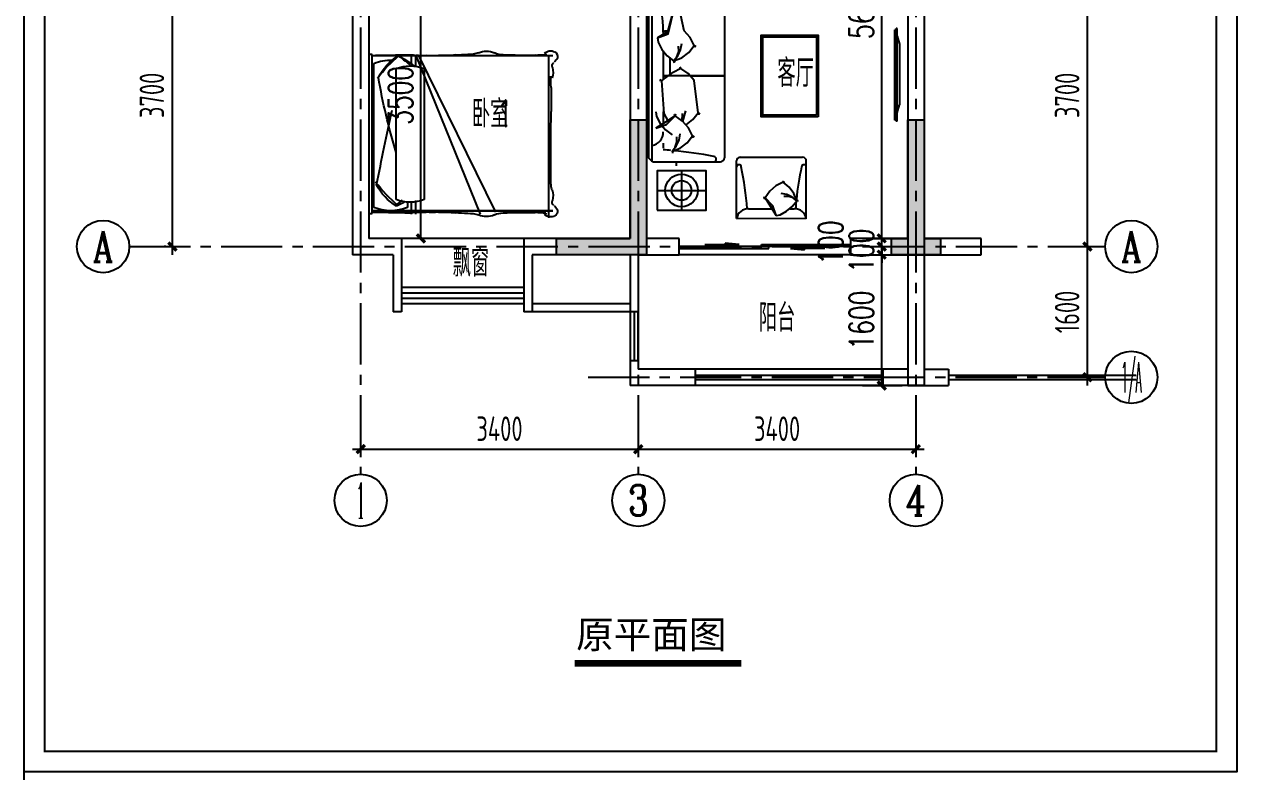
# Model space of a CAD drawing. Header units: millimetres. Extents: x -133666 to 880576, y -269375 to 86941.
# Drawn here: x 22354 to 37204, y 27010 to 36157 of the extents above; entities that cross this region are included whole.
import ezdxf
from ezdxf.enums import TextEntityAlignment as Align

# ---------------------------------------------------------------- set-up
doc = ezdxf.new("R2010")
doc.units = ezdxf.units.MM
doc.header["$LTSCALE"] = 1000
for name, pattern in [('CENTER', [50.8, 31.75, -6.35, 6.35, -6.35]), ('CENTER2', [1.125, 0.75, -0.125, 0.125, -0.125]), ('DASH', [0.35, 0.25, -0.1])]:
    doc.linetypes.add(name, pattern=pattern)
doc.layers.get('0').update_dxf_attribs({"linetype": 'CONTINUOUS'})
doc.layers.get('Defpoints').update_dxf_attribs({"color": 6, "linetype": 'CONTINUOUS'})
for name, color, linetype in [('6#轴网(1-4)20181120$0$11 12 17 18 19 20 21 22-ZW$0$AXIS_轴号_A', 8, 'CONTINUOUS'), ('6#轴网(1-4)20181120$0$11 12 17 18 19 20 21 22-ZW$0$AXIS_轴文_A', 8, 'CONTINUOUS'), ('6#轴网(1-4)20181120$0$AXIS_TEXT', 8, 'CONTINUOUS'), ('A-FUR', 8, 'CONTINUOUS'), ('A-看线', 105, 'CONTINUOUS'), ('A-第三道尺寸线', 105, 'CONTINUOUS'), ('AE-FLOR', 151, 'CONTINUOUS'), ('AXIS', 253, 'CENTER'), ('BORDER', 7, 'CONTINUOUS'), ('DIM', 3, 'CONTINUOUS'), ('PUB_HATCH', 8, 'CONTINUOUS'), ('PUB_TEXT', 7, 'CONTINUOUS'), ('WALL', 2, 'CONTINUOUS'), ('WINDOW', 4, 'CONTINUOUS'), ('ZZ001-PC 轮廓', 30, 'CONTINUOUS'), ('剪力墙', 6, 'CONTINUOUS'), ('栏杆', 142, 'CONTINUOUS')]:
    doc.layers.add(name, color=color, linetype=linetype)
doc.styles.add('6#轴网(1-4)20181120$0$11 12 17 18 19 20 21 22-ZW$0$_TCH_AXIS', font='COMPLEX', dxfattribs={"bigfont": 'GBCBIG'})
doc.styles.add('6#轴网(1-4)20181120$0$COMPLEX', font='COMPLEX')
doc.styles.add('_TCH_DIM_T3', font='SIMPLEX.shx', dxfattribs={"width": 0.705882, "bigfont": 'GBCBIG.shx'})
doc.styles.get("Standard").update_dxf_attribs({"font": 'tssdeng.shx', "bigfont": 'tssdchn.shx'})
doc.styles.add('ZZ', font='tssdeng.shx', dxfattribs={"width": 0.7, "bigfont": 'tssdchn.shx'})
doc.styles.add('黑体', font='simhei.ttf')
doc.dimstyles.new('_TCH_ARCH&&100', dxfattribs={"dimtxt": 297.5, "dimasz": 100, "dimexe": 250, "dimexo": 300, "dimgap": 100, "dimtad": 1, "dimdec": 0, "dimzin": 0, "dimdsep": 46, "dimtxsty": '_TCH_DIM_T3', "dimblk": 'ARCHTICK', "dimcen": 0.09, "dimclrt": 7, "dimazin": 2, "dimtfac": 1, "dimtdec": 0, "dimtix": 1, "dimtmove": 2, "dimatfit": 3, "dimfxl": 0, "dimtolj": 1, "dimtzin": 0, "dimarcsym": 0})
doc.dimstyles.new('TSSD_100_100', dxfattribs={"dimtxt": 300, "dimasz": 100, "dimexe": 100, "dimexo": 250, "dimgap": 100, "dimtad": 1, "dimdec": 0, "dimzin": 0, "dimdsep": 46, "dimtxsty": 'ZZ', "dimblk": 'ARCHTICK', "dimcen": 0, "dimdle": 100, "dimclrd": 256, "dimclrt": 7, "dimadec": 0, "dimazin": 0, "dimtfac": 1, "dimtdec": 0, "dimtix": 1, "dimtmove": 2, "dimatfit": 3, "dimfxl": 0, "dimtolj": 1, "dimtzin": 0, "dimarcsym": 0})

# ---------------------------------------------------------------- blocks, each defined once
blk = doc.blocks.new('A$C40FB7DD8')
at = {"layer": 'A-FUR'}
for p, q in [((41, 2879), (0, 2829)), ((0, 2829), (0, 830)), ((41, 2879), (41, 780)), ((878, 2880), (48, 2880)), ((878, 2880), (48, 2880)), ((928, 2830), (928, 830)), ((928, 2830), (928, 830)), ((178, 2380), (178, 2340)), ((178, 2380), (178, 2340)), ((178, 2136), (178, 1789)), ((178, 2136), (178, 1789)), ((258, 2053), (258, 1846)), ((258, 2053), (258, 1846)), ((928, 1830), (178, 1830)), ((178, 1830), (235, 1830)), ((928, 1830), (178, 1830)), ((178, 1830), (235, 1830)), ((508, 1830), (928, 1830)), ((508, 1830), (928, 1830)), ((178, 1397), (178, 1247)), ((178, 1397), (178, 1247)), ((178, 1006), (178, 945)), ((178, 1006), (178, 945)), ((48, 780), (0, 830)), ((48, 780), (878, 780)), ((48, 780), (878, 780)), ((1076, 88), (1076, 790)), ((1121, 835), (1886, 835)), ((1931, 88), (1931, 790)), ((403, 670), (403, 190)), ((403, 670), (403, 190)), ((103, 430), (703, 430)), ((1224, 205), (1511, 205)), ((1728, 205), (1782, 205)), ((1931, 88), (1077, 82))]:
    blk.add_line(p, q, dxfattribs=at)
for points in [[(109, 2296), (240, 2344), (347, 2798), (229, 2372), (109, 2296)], [(109, 2296), (240, 2344), (347, 2798), (229, 2372), (109, 2296)], [(347, 2798), (336, 2818)], [(347, 2798), (336, 2818)], [(347, 2798), (352, 2821)], [(347, 2798), (352, 2821)], [(559, 2203), (508, 2301), (436, 2384), (347, 2798)], [(559, 2203), (508, 2301), (436, 2384), (347, 2798)], [(109, 2296), (117, 2242), (163, 2154), (227, 2077), (306, 2015)], [(109, 2296), (117, 2242), (163, 2154), (227, 2077), (306, 2015)], [(306, 2015), (358, 2077), (392, 2150), (406, 2229)], [(306, 2015), (358, 2077), (392, 2150), (406, 2229)], [(306, 2015), (406, 2054), (493, 2118), (559, 2203), (577, 2190)], [(306, 2015), (406, 2054), (493, 2118), (559, 2203), (577, 2190)], [(306, 2015), (347, 2066), (368, 2128), (367, 2193)], [(306, 2015), (347, 2066), (368, 2128), (367, 2193)], [(559, 2203), (565, 2181)], [(559, 2203), (565, 2181)], [(306, 2015), (312, 1992)], [(306, 2015), (325, 2002)], [(306, 2015), (312, 1992)], [(306, 2015), (325, 2002)], [(394, 1923), (384, 1943)], [(394, 1923), (384, 1943)], [(157, 1772), (141, 1789)], [(157, 1772), (141, 1789)], [(606, 1379), (556, 1776), (483, 1859), (394, 1923)], [(606, 1379), (556, 1776), (483, 1859), (394, 1923)], [(157, 1772), (134, 1775)], [(157, 1772), (134, 1775)], [(157, 1772), (186, 1370), (234, 1283)], [(157, 1772), (186, 1370), (234, 1283)], [(88, 1390), (96, 1336), (143, 1248), (207, 1171), (286, 1109)], [(88, 1390), (96, 1336), (143, 1248), (207, 1171), (286, 1109)], [(88, 1190), (220, 1238), (326, 1342), (208, 1266), (88, 1190)], [(88, 1190), (220, 1238), (326, 1342), (208, 1266), (88, 1190)], [(326, 1342), (315, 1362)], [(326, 1342), (315, 1362)], [(326, 1342), (332, 1365)], [(326, 1342), (332, 1365)], [(538, 1097), (488, 1195), (416, 1278), (326, 1342)], [(538, 1097), (488, 1195), (416, 1278), (326, 1342)], [(411, 1282), (415, 1369)], [(411, 1282), (415, 1369)], [(419, 1275), (454, 1405)], [(419, 1275), (454, 1405)], [(459, 1232), (543, 1296), (606, 1379)], [(459, 1232), (543, 1296), (606, 1379)], [(606, 1379), (625, 1365)], [(606, 1379), (612, 1356)], [(606, 1379), (625, 1365)], [(606, 1379), (612, 1356)], [(286, 909), (338, 971), (372, 1044), (386, 1123)], [(286, 909), (338, 971), (372, 1044), (386, 1123)], [(286, 909), (386, 948), (472, 1012), (538, 1097), (557, 1084)], [(286, 909), (386, 948), (472, 1012), (538, 1097), (557, 1084)], [(286, 909), (326, 960), (347, 1022), (347, 1087)], [(286, 909), (326, 960), (347, 1022), (347, 1087)], [(538, 1097), (545, 1075)], [(538, 1097), (545, 1075)], [(286, 909), (292, 886)], [(286, 909), (305, 896)], [(286, 909), (292, 886)], [(286, 909), (305, 896)], [(336, 780), (336, 730)], [(1646, 529), (1557, 484), (1483, 419), (1426, 338)], [(1815, 302), (1780, 392), (1722, 470), (1646, 529), (1657, 546)], [(1646, 529), (1666, 535)], [(1426, 338), (1405, 343)], [(1426, 338), (1407, 328)], [(1562, 124), (1519, 243), (1426, 338), (1494, 232), (1562, 124)], [(1562, 124), (1611, 131), (1690, 174), (1759, 231), (1815, 302)], [(1815, 302), (1759, 349), (1694, 379), (1623, 392)], [(1815, 302), (1769, 339), (1713, 357), (1655, 357)], [(1815, 302), (1827, 319)], [(1815, 302), (1836, 308)]]:
    blk.add_lwpolyline(points, dxfattribs=at)
for points in [[(2077, 1330), (1377, 1330), (1377, 2330), (2077, 2330)], [(2057, 1350), (1397, 1350), (1397, 2310), (2057, 2310)], [(103, 190), (703, 190), (703, 670), (103, 670)], [(103, 190), (703, 190), (703, 670), (103, 670)]]:
    blk.add_lwpolyline(points, close=True, dxfattribs=at)
for radius in [200, 200, 120, 120]:
    blk.add_circle((403, 430), radius, dxfattribs=at)
for centre, radius, start, end in [((-691, 2409), 870, 357.129, 32.6893), ((-691, 2409), 870, 357.129, 32.6893), ((796, 2848), 32, 272.8767, 87.1233), ((796, 2848), 32, 272.8767, 87.1233), ((878, 2830), 50, 0, 90), ((878, 2830), 50, 0, 90), ((-80, 7199), 4469, 276.2284, 281.3225), ((-80, 7199), 4469, 276.2284, 281.3225), ((18, 4838), 2463, 273.7377, 275.4374), ((18, 4838), 2463, 273.7377, 275.4374), ((893, 879), 1157, 115.5423, 129.5101), ((893, 879), 1157, 115.5423, 129.5101), ((21, 1138), 158, 277.538, 2.7136), ((21, 1138), 158, 277.538, 2.7136), ((-20, -2497), 3429, 85.0947, 86.691), ((-20, -2497), 3429, 85.0947, 86.691), ((-55, -3292), 4223, 78.3483, 85.1217), ((-55, -3292), 4223, 78.3483, 85.1217), ((796, 812), 32, 272.8767, 87.1233), ((796, 812), 32, 272.8767, 87.1233), ((878, 830), 50, 270, 0), ((878, 830), 50, 270, 0), ((1121, 790), 45, 90, 180), ((1121, 790), 45, 90, 180), ((1105, 716), 28.8, 2.8767, 177.1233), ((1105, 716), 28.8, 2.8767, 177.1233), ((1902, 716), 28.8, 2.8767, 177.1233), ((1886, 790), 45, 0, 90), ((-2199, -9), 3411, 3.5908, 12.301), ((-2199, -9), 3411, 3.5908, 12.301), ((4881, 27), 3086, 167.0601, 174.5777), ((1218, 63), 142, 87.2864, 172.462), ((1789, 63), 142, 7.538, 92.7136), ((4881, 27), 3086, 175.0947, 176.691)]:
    blk.add_arc(centre, radius, start, end, dxfattribs=at)
blk = doc.blocks.new('床-次')
for p, q in [((-40, -1196, 0), (-40, 750)), ((-40, 750), (0, 750)), ((0, 750), (0, -1196, 0)), ((-40, 738), (-2254, 738, 0)), ((-40, 738), (-2254, 738, 0)), ((-2200, 738, 0), (-2200, -1247, 0)), ((-608, 738), (-1552, -1178, 0)), ((-575, 738), (-1364, -1204, 0)), ((-571, 738), (-571, 606)), ((-520, 738), (-520, 615)), ((-63, -1122, 0), (-63, 641)), ((-678, 577), (-678, -1024, 0)), ((-336, -1024, 0), (-336, 577)), ((-571, -1037, 0), (-571, -1204, 0)), ((-40, -1158, 0), (-2254, -1158, 0)), ((-40, -1161, 0), (-2254, -1161, 0)), ((-520, -1046, 0), (-520, -1204, 0)), ((-473, -1057, 0), (-473, -1122, 0)), ((0, -1196, 0), (-40, -1196, 0)), ((0, -1196, 0), (0, -1196, 0))]:
    blk.add_line(p, q)
for centre, radius, start, end in [((-2251, 726, 0), 61.8, 114.6552, 197.0582), ((-2225, 689, 0), 106, 45.7841, 118.7213), ((-2151, 749, 0), 16, 93.3957, 183.4418), ((-2166, -467, 0), 1215, 83.9678, 90.0408), ((-1899, 5580, 0), 4841, 268.3597, 272.9952), ((-1636, 955), 209, 267.1562, 297.4576), ((-1447, 581), 210, 87.9632, 116.1276), ((-1431, 599), 192, 63.047, 92.6492), ((-1226, 1105), 355, 250.6064, 272.328), ((-1221, -1525), 2276, 85.9688, 89.7495), ((-909, 2045), 1309, 263.3302, 272.3581), ((-481, 164), 584, 86.0367, 99.5331), ((532, -530), 1549, 124.5749, 131.8881), ((-775, -20652), 21401, 88.4924, 89.1043), ((-2183, 764, 0), 138, 203.7061, 231.956), ((-2298, 610, 0), 53.6, 340.2311, 55.8644), ((-778, -774), 1513, 87.0776, 92.9224), ((-656, 1541), 806, 266.782, 275.5915), ((-507, 162), 449, 67.6212, 112.3788), ((-58, 47), 749, 113.8347, 131.4622), ((-1547, -637), 1811, 37.3131, 49.4206), ((-690, 186), 638, 26.4088, 59.0003), ((-268, 143), 539, 67.6212, 92.1024), ((-160, -2198), 2940, 87.6616, 91.0116), ((-2020, 531, 0), 236, 164.9987, 197.1808), ((-2203, 452, 0), 43.4, 129.0734, 167.946), ((-3162, 430, 0), 934, 354.9526, 3.4165), ((-7155, 1654, 0), 7136, 342.8602, 350.4427), ((5543, 272, 0), 7776, 179.4426, 181.0757), ((-1420, 79, 0), 813, 176.6723, 181.7242), ((-34508, -459, 0), 32279, 359.3428, 0.9116), ((-27131, -6036, 0), 27529, 10.8714, 12.8171), ((-2529, -808, 0), 300, 341.3052, 356.0421), ((-1524, 287, 0), 1811, 309.9646, 322.6869), ((-667, -560, 0), 638, 300.9997, 333.5912), ((-2298, -1053, 0), 53.6, 304.1356, 19.7689), ((-2020, -974, 0), 236, 162.8192, 195.0013), ((-507, -609, 0), 449, 247.6212, 292.3788), ((555, 180, 0), 1549, 231.6372, 235.4251), ((-2251, -1169, 0), 61.8, 162.9418, 245.3448), ((-2183, -1207, 0), 138, 128.044, 156.2939), ((-2166, 24, 0), 1215, 269.9592, 276.0322), ((-1899, -6023, 0), 4841, 87.0048, 91.6403), ((-1221, 1082, 0), 2276, 270.2505, 274.0312), ((-909, -2488, 0), 1309, 87.6419, 96.6698), ((-778, 331, 0), 1513, 267.0776, 272.9224), ((-656, -1984, 0), 806, 84.4085, 93.218), ((-481, -607, 0), 584, 260.4669, 273.9633), ((-268, -623, 0), 539, 247.6212, 292.3788), ((-775, 20209, 0), 21401, 270.8957, 271.5076), ((-35, -421, 0), 749, 237.4638, 246.1653), ((-160, 1755, 0), 2940, 268.9884, 272.3384), ((-2225, -1132, 0), 106, 241.2787, 314.2159), ((-2151, -1192, 0), 16, 176.5582, 266.6043), ((-1636, -1398, 0), 209, 62.5424, 92.8438), ((-1447, -1024, 0), 210, 243.8724, 272.0368), ((-1431, -1042, 0), 192, 267.3508, 296.953), ((-1226, -1548, 0), 355, 87.672, 109.3936)]:
    blk.add_arc(centre, radius, start, end)
blk = doc.blocks.new('32Y54')
at = {"linetype": 'DASH', "ltscale": 20}
for p, q in [((-6927, 151563), (-6927, 152666)), ((-6911, 152666), (-6927, 152666)), ((-6911, 151548), (-6911, 152683)), ((-6911, 151548), (-6911, 152683)), ((-6896, 152683), (-6911, 152683)), ((-6896, 151548), (-6896, 152683)), ((-6896, 152590), (-6869, 152491)), ((-6869, 152491), (-6869, 151747)), ((-6896, 151649), (-6869, 151747)), ((-6896, 151548), (-6911, 151548))]:
    blk.add_line(p, q, dxfattribs=at)
at = {"linetype": 'ByBlock', "ltscale": 20}
blk.add_line((-6911, 151563), (-6927, 151563), dxfattribs=at)
blk = doc.blocks.new('$DorLib2D$00000131')
at = {"color": 0, "linetype": 'Continuous'}
for p, q in [((0.15, 0.125), (0.2319, 0.1973)), ((0.2319, 0.1973), (0.2319, 0.125)), ((-0.5, 0.125), (-0.5, 0)), ((0.0192, 0.125), (-0.5, 0.125)), ((0.0192, 0), (0.0192, 0.125)), ((0.35, 0.125), (0.15, 0.125)), ((-0.5, 0), (0.0192, 0)), ((-0.024, 0), (0.5, 0)), ((-0.024, -0.125), (-0.024, 0)), ((0.5, 0), (0.5, -0.125)), ((-0.35, -0.125), (-0.15, -0.125)), ((-0.2319, -0.1973), (-0.2319, -0.125)), ((-0.15, -0.125), (-0.2319, -0.1973)), ((0.5, -0.125), (-0.024, -0.125))]:
    blk.add_line(p, q, dxfattribs=at)
blk = doc.blocks.new('$TCHSYS$WIN2D')
for p, q in [((-0.5, 0.5), (0.5, 0.5)), ((-0.5, 0.5), (-0.5, -0.5)), ((0.5, 0.5), (0.5, -0.5)), ((0.5, 0.1667), (-0.5, 0.1667)), ((0.5, -0.1667), (-0.5, -0.1667)), ((-0.5, -0.5), (0.5, -0.5))]:
    blk.add_line(p, q)
blk = doc.blocks.new('_ArchTick')
at = {"color": 0, "linetype": 'ByBlock', "const_width": 0.4}
blk.add_lwpolyline([(-0.5, -0.5), (0.5, 0.5)], dxfattribs=at)
blk = doc.blocks.new('*D1162')
at = {"layer": 'A-第三道尺寸线', "color": 0, "lineweight": -2, "transparency": 16777216}
for p, q in [((-70533, -43702), (-70047, -43702)), ((-70297, -45302), (-70297, -43702)), ((-70533, -45302), (-70047, -45302))]:
    blk.add_line(p, q, dxfattribs=at)
at = {"layer": 'Defpoints', "color": 0, "transparency": 16777216}
for p in [(-70833, -43702), (-70297, -43702), (-70833, -45302)]:
    blk.add_point(p, dxfattribs=at)
at = {"layer": 'A-第三道尺寸线', "color": 0, "lineweight": -2, "transparency": 16777216, "xscale": 100, "yscale": 100, "zscale": 100}
for p, rotation in [((-70297, -43702), 90), ((-70297, -45302), 270)]:
    blk.add_blockref('_ArchTick', p, dxfattribs=dict(at, rotation=rotation))
at = {"layer": 'A-第三道尺寸线', "color": 7, "transparency": 16777216, "insert": (-70546, -44502), "char_height": 297.5, "attachment_point": 5, "rotation": 90, "style": '_TCH_DIM_T3'}
blk.add_mtext('\\A1;1600', dxfattribs=at)
blk = doc.blocks.new('*D1163')
at = {"layer": 'A-第三道尺寸线', "color": 0, "lineweight": -2, "transparency": 16777216}
for p, q in [((-70297, -43602), (-70297, -43502)), ((-70533, -43602), (-70047, -43602)), ((-70297, -43702), (-70297, -43602)), ((-70533, -43702), (-70047, -43702)), ((-70297, -43702), (-70297, -43802))]:
    blk.add_line(p, q, dxfattribs=at)
at = {"layer": 'Defpoints', "color": 0, "transparency": 16777216}
for p in [(-70833, -43602), (-70297, -43602), (-70833, -43702)]:
    blk.add_point(p, dxfattribs=at)
at = {"layer": 'A-第三道尺寸线', "color": 0, "lineweight": -2, "transparency": 16777216, "xscale": 100, "yscale": 100, "zscale": 100}
for p, rotation in [((-70297, -43602), 270), ((-70297, -43702), 90)]:
    blk.add_blockref('_ArchTick', p, dxfattribs=dict(at, rotation=rotation))
at = {"layer": 'A-第三道尺寸线', "color": 7, "transparency": 16777216, "insert": (-70546, -43652), "char_height": 297.5, "attachment_point": 5, "rotation": 90, "style": '_TCH_DIM_T3'}
blk.add_mtext('\\A1;100', dxfattribs=at)
blk = doc.blocks.new('*D1164')
at = {"layer": 'A-第三道尺寸线', "color": 0, "lineweight": -2, "transparency": 16777216}
for p, q in [((-70533, -43502), (-70047, -43502)), ((-70297, -43502), (-70297, -43402)), ((-70297, -43602), (-70297, -43502)), ((-70533, -43602), (-70047, -43602)), ((-70297, -43602), (-70297, -43702))]:
    blk.add_line(p, q, dxfattribs=at)
at = {"layer": 'Defpoints', "color": 0, "transparency": 16777216}
for p in [(-70833, -43502), (-70297, -43502), (-70833, -43602)]:
    blk.add_point(p, dxfattribs=at)
at = {"layer": 'A-第三道尺寸线', "color": 0, "lineweight": -2, "transparency": 16777216, "xscale": 100, "yscale": 100, "zscale": 100}
for p, rotation in [((-70297, -43502), 270), ((-70297, -43602), 90)]:
    blk.add_blockref('_ArchTick', p, dxfattribs=dict(at, rotation=rotation))
at = {"layer": 'A-第三道尺寸线', "color": 7, "transparency": 16777216, "insert": (-70922, -43552), "char_height": 297.5, "attachment_point": 5, "rotation": 90, "style": '_TCH_DIM_T3'}
blk.add_mtext('\\A1;100', dxfattribs=at)
blk = doc.blocks.new('*D1165')
at = {"layer": 'A-第三道尺寸线', "color": 0, "lineweight": -2, "transparency": 16777216}
for p, q in [((-70533, -37902), (-70047, -37902)), ((-70297, -43502), (-70297, -37902)), ((-70533, -43502), (-70047, -43502))]:
    blk.add_line(p, q, dxfattribs=at)
at = {"layer": 'Defpoints', "color": 0, "transparency": 16777216}
for p in [(-70833, -37902), (-70297, -37902), (-70833, -43502)]:
    blk.add_point(p, dxfattribs=at)
at = {"layer": 'A-第三道尺寸线', "color": 0, "lineweight": -2, "transparency": 16777216, "xscale": 100, "yscale": 100, "zscale": 100}
for p, rotation in [((-70297, -37902), 90), ((-70297, -43502), 270)]:
    blk.add_blockref('_ArchTick', p, dxfattribs=dict(at, rotation=rotation))
at = {"layer": 'A-第三道尺寸线', "color": 7, "transparency": 16777216, "insert": (-70546, -40702), "char_height": 297.5, "attachment_point": 5, "rotation": 90, "style": '_TCH_DIM_T3'}
blk.add_mtext('\\A1;5600', dxfattribs=at)
blk = doc.blocks.new('*D1176')
at = {"layer": 'A-第三道尺寸线', "color": 0, "lineweight": -2, "transparency": 16777216}
for p, q in [((-75729, -40002), (-76192, -40002)), ((-75942, -43502), (-75942, -40002)), ((-75729, -43502), (-76192, -43502))]:
    blk.add_line(p, q, dxfattribs=at)
at = {"layer": 'Defpoints', "color": 0, "transparency": 16777216}
for p in [(-75942, -40002), (-75429, -40002), (-75429, -43502)]:
    blk.add_point(p, dxfattribs=at)
at = {"layer": 'A-第三道尺寸线', "color": 0, "lineweight": -2, "transparency": 16777216, "xscale": 100, "yscale": 100, "zscale": 100}
for p, rotation in [((-75942, -40002), 90), ((-75942, -43502), 270)]:
    blk.add_blockref('_ArchTick', p, dxfattribs=dict(at, rotation=rotation))
at = {"layer": 'A-第三道尺寸线', "color": 7, "transparency": 16777216, "insert": (-76190, -41752), "char_height": 297.5, "attachment_point": 5, "rotation": 90, "style": '_TCH_DIM_T3'}
blk.add_mtext('\\A1;3500', dxfattribs=at)
blk = doc.blocks.new('6#轴网(1-4)20181120$0$_AXISO')
at = {"color": 8}
blk.add_circle((0, 0), 0.5, dxfattribs=at)
at = {"layer": '6#轴网(1-4)20181120$0$AXIS_TEXT', "color": 8, "style": '6#轴网(1-4)20181120$0$COMPLEX', "width": 1.041667}
blk.add_attdef('A', text='', height=0.56, dxfattribs=at).set_placement((-0.25, -0.28), (0.25, -0.28), align=Align.FIT)
blk = doc.blocks.new('*D349')
at = {"layer": 'Defpoints', "color": 0, "transparency": 16777216}
for p in [(3400, -1600), (0, -1725), (3400, -2379)]:
    blk.add_point(p, dxfattribs=at)
at = {"layer": 'DIM', "color": 0, "lineweight": -2, "transparency": 16777216}
for p, q in [((3400, -1850), (3400, -2479)), ((0, -1975), (0, -2479))]:
    blk.add_line(p, q, dxfattribs=at)
at = {"layer": 'DIM', "lineweight": -2, "transparency": 16777216}
blk.add_line((-100, -2379), (3500, -2379), dxfattribs=at)
at = {"layer": 'DIM', "lineweight": -2, "transparency": 16777216, "xscale": 100, "yscale": 100, "zscale": 100, "rotation": 180}
blk.add_blockref('_ArchTick', (0, -2379), dxfattribs=at)
at = {"layer": 'DIM', "lineweight": -2, "transparency": 16777216, "xscale": 100, "yscale": 100, "zscale": 100}
blk.add_blockref('_ArchTick', (3400, -2379), dxfattribs=at)
at = {"layer": 'DIM', "color": 7, "transparency": 16777216, "insert": (1700, -2129), "char_height": 300, "attachment_point": 5, "style": 'ZZ'}
blk.add_mtext('\\A1;3400', dxfattribs=at)
blk = doc.blocks.new('*D350')
at = {"layer": 'Defpoints', "color": 0, "transparency": 16777216}
for p in [(3400, -1600), (6800, -1600), (6800, -2379)]:
    blk.add_point(p, dxfattribs=at)
at = {"layer": 'DIM', "color": 0, "lineweight": -2, "transparency": 16777216}
for p, q in [((3400, -1850), (3400, -2479)), ((6800, -1850), (6800, -2479))]:
    blk.add_line(p, q, dxfattribs=at)
at = {"layer": 'DIM', "lineweight": -2, "transparency": 16777216}
blk.add_line((3300, -2379), (6900, -2379), dxfattribs=at)
at = {"layer": 'DIM', "lineweight": -2, "transparency": 16777216, "xscale": 100, "yscale": 100, "zscale": 100, "rotation": 180}
blk.add_blockref('_ArchTick', (3400, -2379), dxfattribs=at)
at = {"layer": 'DIM', "lineweight": -2, "transparency": 16777216, "xscale": 100, "yscale": 100, "zscale": 100}
blk.add_blockref('_ArchTick', (6800, -2379), dxfattribs=at)
at = {"layer": 'DIM', "color": 7, "transparency": 16777216, "insert": (5100, -2129), "char_height": 300, "attachment_point": 5, "style": 'ZZ'}
blk.add_mtext('\\A1;3400', dxfattribs=at)
blk = doc.blocks.new('*D352')
at = {"layer": 'Defpoints', "color": 0, "transparency": 16777216}
for p in [(-2135, 3800), (-2307, 100), (-2135, 100)]:
    blk.add_point(p, dxfattribs=at)
at = {"layer": 'DIM', "lineweight": -2, "transparency": 16777216}
blk.add_line((-2307, 3900), (-2307, 0), dxfattribs=at)
at = {"layer": 'DIM', "color": 0, "lineweight": -2, "transparency": 16777216}
for p, q in [((-2385, 3800), (-2407, 3800)), ((-2385, 100), (-2407, 100))]:
    blk.add_line(p, q, dxfattribs=at)
at = {"layer": 'DIM', "lineweight": -2, "transparency": 16777216, "xscale": 100, "yscale": 100, "zscale": 100}
for p, rotation in [((-2307, 3800), 90), ((-2307, 100), 270)]:
    blk.add_blockref('_ArchTick', p, dxfattribs=dict(at, rotation=rotation))
at = {"layer": 'DIM', "color": 7, "transparency": 16777216, "insert": (-2557, 1950), "char_height": 300, "attachment_point": 5, "rotation": 90, "style": 'ZZ'}
blk.add_mtext('\\A1;3700', dxfattribs=at)
blk = doc.blocks.new('*D354')
at = {"layer": 'Defpoints', "color": 0, "transparency": 16777216}
for p in [(8739, 100), (8902, 100), (8739, -1500)]:
    blk.add_point(p, dxfattribs=at)
at = {"layer": 'DIM', "lineweight": -2, "transparency": 16777216}
blk.add_line((8902, -1600), (8902, 200), dxfattribs=at)
at = {"layer": 'DIM', "color": 0, "lineweight": -2, "transparency": 16777216}
for p, q in [((8989, 100), (9002, 100)), ((8989, -1500), (9002, -1500))]:
    blk.add_line(p, q, dxfattribs=at)
at = {"layer": 'DIM', "lineweight": -2, "transparency": 16777216, "xscale": 100, "yscale": 100, "zscale": 100}
for p, rotation in [((8902, 100), 90), ((8902, -1500), 270)]:
    blk.add_blockref('_ArchTick', p, dxfattribs=dict(at, rotation=rotation))
at = {"layer": 'DIM', "color": 7, "transparency": 16777216, "insert": (8652, -700), "char_height": 300, "attachment_point": 5, "rotation": 90, "style": 'ZZ'}
blk.add_mtext('\\A1;1600', dxfattribs=at)
blk = doc.blocks.new('*D355')
at = {"layer": 'Defpoints', "color": 0, "transparency": 16777216}
for p in [(8739, 3800), (8902, 3800), (8739, 100)]:
    blk.add_point(p, dxfattribs=at)
at = {"layer": 'DIM', "lineweight": -2, "transparency": 16777216}
blk.add_line((8902, 0), (8902, 3900), dxfattribs=at)
at = {"layer": 'DIM', "color": 0, "lineweight": -2, "transparency": 16777216}
for p, q in [((8989, 3800), (9002, 3800)), ((8989, 100), (9002, 100))]:
    blk.add_line(p, q, dxfattribs=at)
at = {"layer": 'DIM', "lineweight": -2, "transparency": 16777216, "xscale": 100, "yscale": 100, "zscale": 100}
for p, rotation in [((8902, 3800), 90), ((8902, 100), 270)]:
    blk.add_blockref('_ArchTick', p, dxfattribs=dict(at, rotation=rotation))
at = {"layer": 'DIM', "color": 7, "transparency": 16777216, "insert": (8652, 1950), "char_height": 300, "attachment_point": 5, "rotation": 90, "style": 'ZZ'}
blk.add_mtext('\\A1;3700', dxfattribs=at)
blk = doc.blocks.new('B20190319225928')
at = {"layer": 'BORDER'}
blk.add_lwpolyline([(0, 0), (0, 29700), (42000, 29700), (42000, 0)], close=True, dxfattribs=at)
at = {"layer": 'BORDER', "const_width": 50}
blk.add_lwpolyline([(2500, 500), (2500, 29200), (41500, 29200), (41500, 500)], close=True, dxfattribs=at)
blk = doc.blocks.new('750CHUFANGNCHUANG')
at = {"layer": 'A-看线'}
blk.add_lwpolyline([(-74679, -43501.8), (-76179, -43501.8)], dxfattribs=at)
at = {"layer": 'AE-FLOR'}
for points in [[(-73379, -44401.8), (-73379, -45001.8)], [(-73279, -45001.8), (-73279, -44401.8)], [(-70279, -45101.8), (-72579, -45101.8)], [(-70279, -45301.8), (-72579, -45301.8)]]:
    blk.add_lwpolyline(points, dxfattribs=at)
at = {"layer": 'WALL'}
for p, q in [((-69779, -34701.8), (-69779, -43601.8)), ((-69979, -34901.8), (-69979, -43501.8)), ((-76779, -39901.8), (-76779, -43701.8)), ((-73179, -39901.8), (-73179, -43501.8)), ((-76579, -40001.8), (-76579, -43501.8)), ((-73379, -40001.8), (-73379, -43501.8)), ((-76179, -43501.8), (-76579, -43501.8)), ((-76179, -43501.8), (-76179, -44101.8)), ((-74679, -43501.8), (-74679, -44101.8)), ((-73379, -43501.8), (-74679, -43501.8)), ((-72779, -43501.8), (-73179, -43501.8)), ((-72779, -43701.8), (-72779, -43501.8)), ((-69979, -43501.8), (-70679, -43501.8)), ((-70679, -43501.8), (-70679, -43701.8)), ((-69779, -43601.8), (-69779, -45301.8)), ((-76279, -43701.8), (-76779, -43701.8)), ((-76279, -43701.8), (-76279, -44201.8)), ((-74579, -43701.8), (-74579, -44201.8)), ((-73379, -43701.8), (-74579, -43701.8)), ((-73379, -43701.8), (-73379, -44401.8)), ((-73279, -43701.8), (-72779, -43701.8)), ((-73279, -43701.8), (-73279, -44401.8)), ((-70679, -43701.8), (-69979, -43701.8)), ((-69979, -43701.8), (-69979, -45101.8)), ((-76179, -44101.8), (-76179, -44301.8)), ((-74679, -44101.8), (-74679, -44301.8)), ((-76279, -44201.8), (-76279, -44401.8)), ((-74579, -44201.8), (-74579, -44401.8)), ((-76179, -44301.8), (-76179, -44401.8)), ((-74679, -44301.8), (-74679, -44401.8)), ((-76179, -44401.8), (-76279, -44401.8)), ((-74579, -44401.8), (-74679, -44401.8)), ((-73279, -44401.8), (-73379, -44401.8)), ((-73379, -45001.8), (-73379, -45301.8)), ((-73279, -45001.8), (-73379, -45001.8)), ((-73279, -45001.8), (-73279, -45101.8)), ((-72579, -45101.8), (-73279, -45101.8)), ((-72579, -45301.8), (-72579, -45101.8)), ((-69979, -45101.8), (-70279, -45101.8)), ((-70279, -45301.8), (-70279, -45101.8)), ((-72579, -45301.8), (-73379, -45301.8)), ((-69779, -45301.8), (-70279, -45301.8))]:
    blk.add_line(p, q, dxfattribs=at)
at = {"layer": 'WINDOW'}
blk.add_line((-70679, -43701.8), (-72779, -43701.8), dxfattribs=at)
at = {"layer": '栏杆'}
for points in [[(-73379, -44301.8), (-74579, -44301.8)], [(-73379, -44401.8), (-74579, -44401.8)], [(-73329, -44401.8), (-73329, -45001.8)], [(-72579, -45176.8), (-70279, -45176.8)], [(-72579, -45226.8), (-70279, -45226.8)], [(-69479, -45176.8), (-67179, -45176.8)], [(-69479, -45226.8), (-67179, -45226.8)]]:
    blk.add_lwpolyline(points, dxfattribs=at)
blk.add_blockref('A$C40FB7DD8', (-73151.8, -43344.6))
at = {"layer": 'A-FUR', "color": 8, "linetype": 'DASH', "ltscale": 0.4}
blk.add_blockref('32Y54', (-63210.1, -193616.4), dxfattribs=at)
at = {"layer": 'A-FUR', "extrusion": (-1.25171e-07, 4.56361e-07, -1), "zscale": -1.000000000000012}
blk.add_blockref('床-次', (76579, -42001.8), dxfattribs=at)
at = {"layer": 'WINDOW', "yscale": 200}
for name, p, xscale, zscale in [('$DorLib2D$00000131', (-71729, -43601.8), -2100, 2100), ('$TCHSYS$WIN2D', (-75429, -44201.8), -1500, 1500)]:
    blk.add_blockref(name, p, dxfattribs=dict(at, xscale=xscale, zscale=zscale))
at = {"layer": 'PUB_TEXT', "width": 0.7}
for s, height, p in [('客厅', 337.59, (-71575.4, -41647.7)), ('卧室', 337.59, (-75317.4, -42147.2)), ('1', 350, (-74973.3, -42147.2)), ('飘窗', 337.59, (-75552.9, -43969.2)), ('阳台', 337.59, (-71803.5, -44642.5))]:
    blk.add_text(s, height=height, dxfattribs=at).set_placement(p)
at = {"layer": 'A-第三道尺寸线'}
for p1, p2, distance, picture, middle in [((-70833, -43501.8), (-70833, -37901.8), -535.7, '*D1165', (-70546, -40701.8)), ((-75429, -43501.8), (-75429, -40001.8), 512.8, '*D1176', (-76190.5, -41751.8)), ((-70833, -43701.8), (-70833, -43601.8), -535.7, '*D1163', (-70546, -43651.8)), ((-70833, -45301.8), (-70833, -43701.8), -535.7, '*D1162', (-70546, -44501.8))]:
    dim = blk.add_aligned_dim(p1=p1, p2=p2, distance=distance, dimstyle='_TCH_ARCH&&100', dxfattribs=at)
    dim.commit()
    dim.dimension.update_dxf_attribs({"geometry": picture, "text_midpoint": middle})
dim = blk.add_linear_dim(base=(-70297.2, -43501.8), p1=(-70833, -43601.8), p2=(-70833, -43501.8), angle=90, dimstyle='_TCH_ARCH&&100', dxfattribs=at)
dim.commit()
dim.dimension.update_dxf_attribs({"geometry": '*D1164', "text_midpoint": (-70922.2, -43551.8), "dimtype": 129})
blk = doc.blocks.new('B20190222125856')
at = {"layer": 'AXIS', "linetype": 'CENTER2'}
for p, q in [((0, 11781), (0, -2685.7)), ((3400, 11781), (3400, -2685.7)), ((6800, 11781), (6800, -2685.7)), ((-2834.7, 100), (9118.1, 100)), ((2786.3, -1500), (9118.1, -1500))]:
    blk.add_line(p, q, dxfattribs=at)
at = {"layer": '6#轴网(1-4)20181120$0$11 12 17 18 19 20 21 22-ZW$0$AXIS_轴号_A', "color": 6}
ref = blk.add_blockref('6#轴网(1-4)20181120$0$_AXISO', (-3154.7, 100), dxfattribs=dict(at, xscale=640, yscale=640, zscale=640))
ref.add_attrib('A', 'A', dxfattribs={"layer": '6#轴网(1-4)20181120$0$11 12 17 18 19 20 21 22-ZW$0$AXIS_轴文_A', "height": 372.8, "style": '6#轴网(1-4)20181120$0$11 12 17 18 19 20 21 22-ZW$0$_TCH_AXIS', "width": 0.777778}).set_placement((-3278.9, -86.4), (-3030.4, -86.4), align=Align.FIT)
ref = blk.add_blockref('6#轴网(1-4)20181120$0$_AXISO', (9438.1, 100), dxfattribs=dict(at, xscale=640, yscale=640, zscale=640))
ref.add_attrib('A', 'A', dxfattribs={"layer": '6#轴网(1-4)20181120$0$11 12 17 18 19 20 21 22-ZW$0$AXIS_轴文_A', "height": 372.8, "style": '6#轴网(1-4)20181120$0$11 12 17 18 19 20 21 22-ZW$0$_TCH_AXIS', "width": 0.777778}).set_placement((9313.9, -86.4), (9562.4, -86.4), align=Align.FIT)
ref = blk.add_blockref('6#轴网(1-4)20181120$0$_AXISO', (9438.1, -1500), dxfattribs=dict(at, xscale=640, yscale=640, zscale=640))
ref.add_attrib('A', '1/A', dxfattribs={"layer": '6#轴网(1-4)20181120$0$11 12 17 18 19 20 21 22-ZW$0$AXIS_轴文_A', "height": 372.76, "style": '6#轴网(1-4)20181120$0$11 12 17 18 19 20 21 22-ZW$0$_TCH_AXIS', "width": 0.254545}).set_placement((9313.9, -1686.4), (9562.4, -1686.4), align=Align.FIT)
at = {"layer": '6#轴网(1-4)20181120$0$11 12 17 18 19 20 21 22-ZW$0$AXIS_轴号_A'}
ref = blk.add_blockref('6#轴网(1-4)20181120$0$_AXISO', (0, -3005.7), dxfattribs=dict(at, xscale=640, yscale=640, zscale=640))
ref.add_attrib('A', '1', dxfattribs={"layer": '6#轴网(1-4)20181120$0$11 12 17 18 19 20 21 22-ZW$0$AXIS_轴文_A', "height": 435.8, "style": '6#轴网(1-4)20181120$0$11 12 17 18 19 20 21 22-ZW$0$_TCH_AXIS', "width": 0.555556}).set_placement((-51.9, -3223.6), (51.9, -3223.6), align=Align.FIT)
ref = blk.add_blockref('6#轴网(1-4)20181120$0$_AXISO', (3400, -3005.7), dxfattribs=dict(at, xscale=640, yscale=640, zscale=640))
ref.add_attrib('A', '3', dxfattribs={"layer": '6#轴网(1-4)20181120$0$11 12 17 18 19 20 21 22-ZW$0$AXIS_轴文_A', "height": 372.8, "style": '6#轴网(1-4)20181120$0$11 12 17 18 19 20 21 22-ZW$0$_TCH_AXIS'}).set_placement((3275.7, -3192.1), (3524.3, -3192.1), align=Align.FIT)
ref = blk.add_blockref('6#轴网(1-4)20181120$0$_AXISO', (6800, -3005.7), dxfattribs=dict(at, xscale=640, yscale=640, zscale=640))
ref.add_attrib('A', '4', dxfattribs={"layer": '6#轴网(1-4)20181120$0$11 12 17 18 19 20 21 22-ZW$0$AXIS_轴文_A', "height": 372.8, "style": '6#轴网(1-4)20181120$0$11 12 17 18 19 20 21 22-ZW$0$_TCH_AXIS', "width": 0.875}).set_placement((6675.7, -3192.1), (6924.3, -3192.1), align=Align.FIT)
at = {"layer": 'DIM'}
for base, p1, p2, picture, middle in [((-2307.2, 100), (-2134.7, 3800), (-2134.7, 100), '*D352', (-2557.2, 1950)), ((8902.1, 3800), (8738.9, 100), (8738.9, 3800), '*D355', (8652.1, 1950)), ((8902.1, 100), (8738.9, -1500), (8738.9, 100), '*D354', (8652.1, -700))]:
    dim = blk.add_linear_dim(base=base, p1=p1, p2=p2, angle=90, dimstyle='TSSD_100_100', dxfattribs=at)
    dim.commit()
    dim.dimension.update_dxf_attribs({"geometry": picture, "text_midpoint": middle})
for base, p1, p2, picture, middle in [((3400, -2379.1), (0, -1724.9), (3400, -1600), '*D349', (1700, -2129.1)), ((6800, -2379.1), (3400, -1600), (6800, -1600), '*D350', (5100, -2129.1))]:
    dim = blk.add_linear_dim(base=base, p1=p1, p2=p2, dimstyle='TSSD_100_100', dxfattribs=at)
    dim.commit()
    dim.dimension.update_dxf_attribs({"geometry": picture, "text_midpoint": middle})

msp = doc.modelspace()

# ---------------------------------------------------------------- hatches: boundary and pattern name
at = {"layer": 'PUB_HATCH'}
for points in [[(29774, 33536.8), (29774, 34986.8), (29974, 34986.8), (29974, 33336.8), (28874, 33336.8), (28874, 33536.8)], [(32974, 33336.8), (32974, 33536.8), (33174, 33536.8), (33174, 34986.8), (33374, 34986.8), (33374, 33536.8), (33574, 33536.8), (33574, 33336.8)]]:
    msp.add_hatch(color=256, dxfattribs=at).paths.add_polyline_path(points)

# ---------------------------------------------------------------- linework, layer by layer
at = {"layer": 'ZZ001-PC 轮廓'}
msp.add_xline((22353.8, -133793.6), (0, 1), dxfattribs=at)
at = {"layer": '剪力墙', "elevation": 0}
msp.add_lwpolyline([(29774, 33536.8), (29774, 34986.8), (29974, 34986.8), (29974, 33336.8), (28874, 33336.8), (28874, 33536.8)], close=True, dxfattribs=at)
for points in [[(32974, 33336.8), (32974, 33536.8), (33174, 33536.8), (33174, 34986.8), (33374, 34986.8), (33374, 33536.8), (33574, 33536.8), (33574, 33336.8), (32974, 33336.8), (33374, 33336.8)], [(29974, 33536.8), (29974, 33536.8)]]:
    msp.add_lwpolyline(points, dxfattribs=at)

# ---------------------------------------------------------------- next in the draw order: block references
msp.add_blockref('750CHUFANGNCHUANG', (103152.9, 77038.6))

# ---------------------------------------------------------------- next in the draw order: linework, layer by layer
at = {"layer": 'PUB_TEXT'}
msp.add_lwpolyline([(29094.2, 28335.5, 80, 80, 0), (31134.6, 28335.5, 0, 0, 0)], format="xyseb", dxfattribs=at)
at = {"layer": 'WALL'}
for p, q in [((33174, 42336.8), (33174, 33436.8)), ((33374, 42136.8), (33374, 33536.8)), ((33174, 33436.8), (33174, 31736.8)), ((34074, 33536.8), (33374, 33536.8)), ((34074, 33336.8), (34074, 33536.8)), ((33374, 33336.8), (34074, 33336.8)), ((33374, 33336.8), (33374, 31936.8)), ((33374, 31936.8), (33674, 31936.8)), ((33674, 31936.8), (33674, 31736.8)), ((33174, 31736.8), (33674, 31736.8))]:
    msp.add_line(p, q, dxfattribs=at)

# ---------------------------------------------------------------- next in the draw order: block references
at = {"layer": 'DIM'}
msp.add_blockref('B20190222125856', (26474, 33336.8), dxfattribs=at)
at = {"layer": 'WALL', "xscale": 0.5, "yscale": 0.5, "zscale": 0.5, "rotation": 270}
msp.add_blockref('B20190319225928', (22353.8, 48010), dxfattribs=at)

# ---------------------------------------------------------------- next in the draw order: texts
at = {"layer": 'PUB_TEXT', "style": '黑体'}
msp.add_text('原平面图', height=337.59, dxfattribs=at).set_placement((29112.3, 28520.8))

doc.saveas('drawing.dxf')
